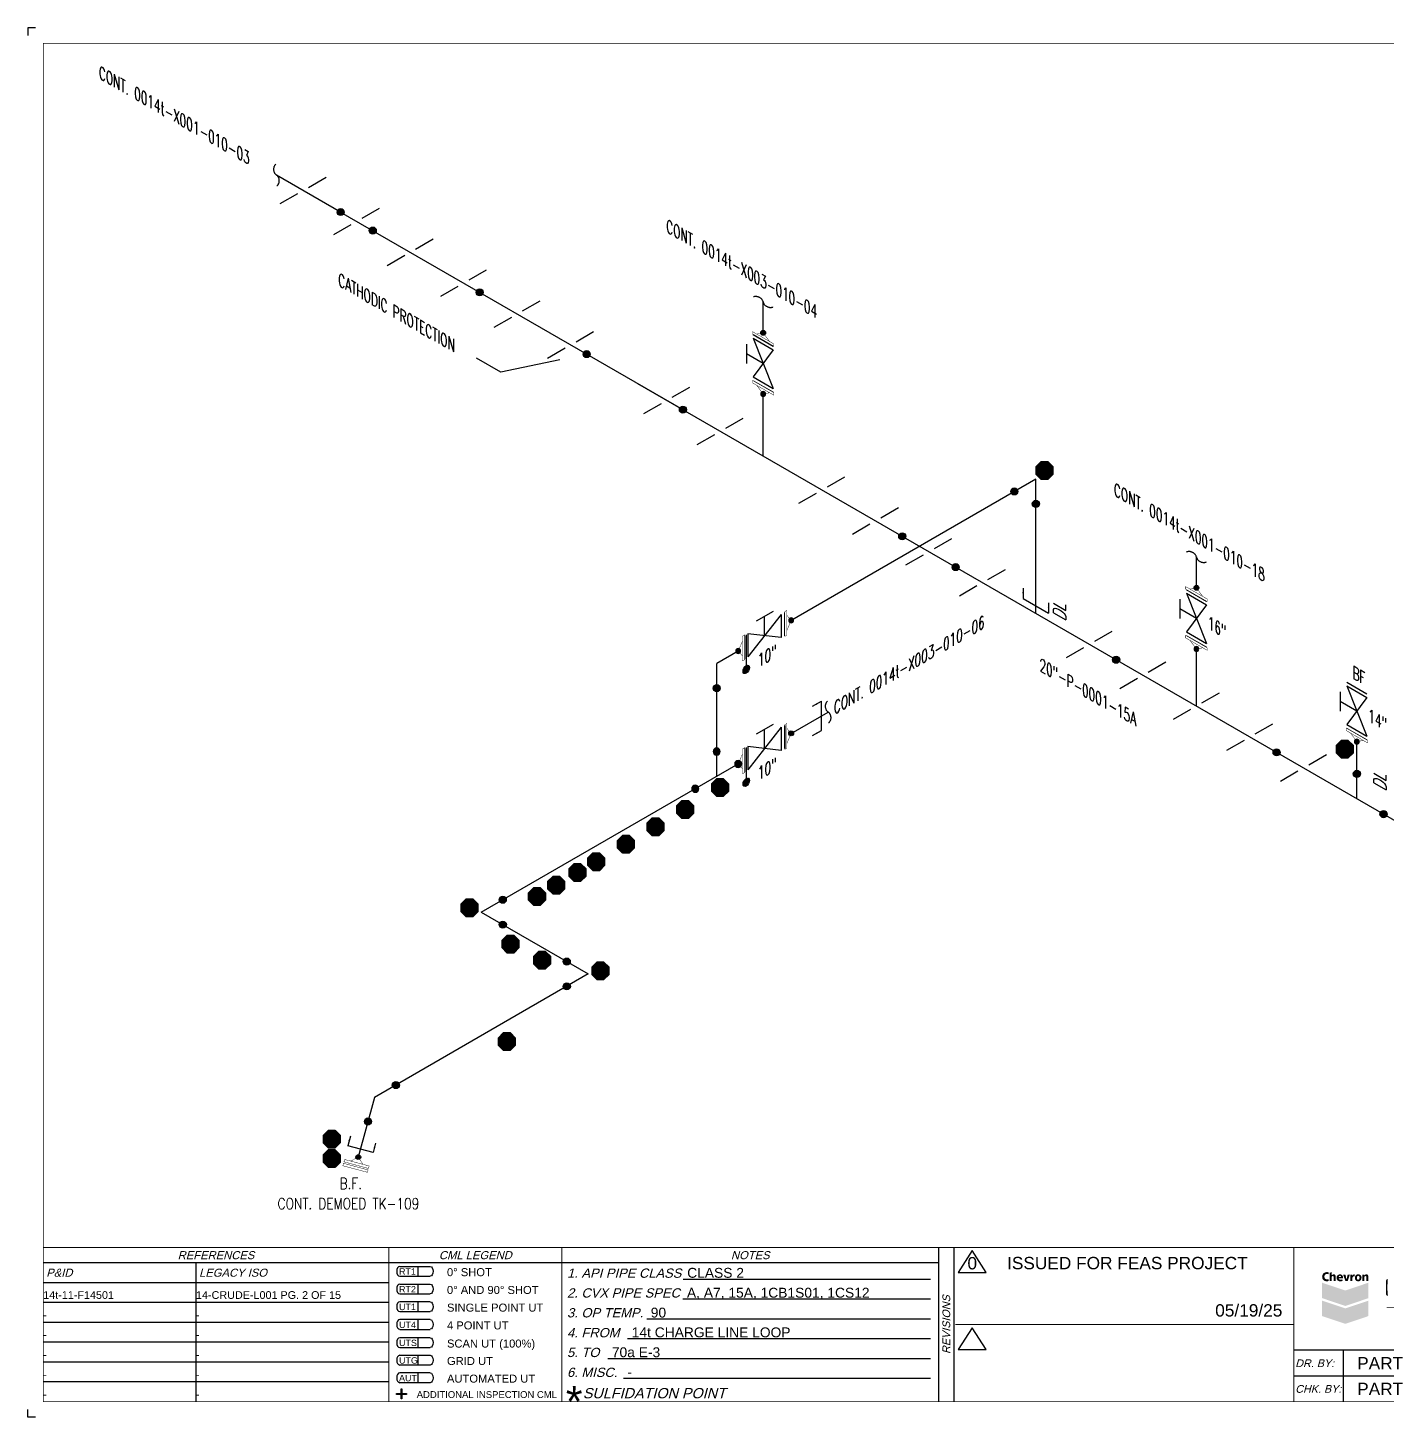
# Model space of a CAD drawing. Header units: inches. Extents: x 0 to 17.2, y 0 to 11.2.
# Drawn here: x 0 to 11.01, y 0 to 11.25 of the extents above; entities that cross this region are included whole.
import ezdxf
from ezdxf.enums import TextEntityAlignment as Align

# ---------------------------------------------------------------- set-up
doc = ezdxf.new("R2010")
doc.units = ezdxf.units.IN
doc.header["$MEASUREMENT"] = 0
doc.linetypes.add('HIDDEN2', pattern=[0.1875, 0.125, -0.0625])
for name, color, linetype in [('3', 1, 'Continuous'), ('BORDER', 3, 'Continuous'), ('BORDERTEXT', 7, 'Continuous'), ('COMP', 1, 'Continuous'), ('Continuation', 7, 'Continuous'), ('DL', 20, 'Continuous'), ('FITTINGS', 4, 'Continuous'), ('LOGO', 8, 'Continuous'), ('PART_PCML', 7, 'Continuous'), ('PIPE-ANNO', 150, 'HIDDEN2'), ('TEXT', 7, 'Continuous'), ('UNAS.PIPE', 251, 'Continuous'), ('WELD POINTS', 41, 'Continuous'), ('Welds', 7, 'Continuous')]:
    doc.layers.add(name, color=color, linetype=linetype)
doc.layers.add('PIPE', color=7, linetype='Continuous', lineweight=30)
doc.styles.add('FEASStandard', font='arial.ttf')
doc.styles.add('ISO30', font='simplex.shx', dxfattribs={"width": 0.85, "oblique": 30, "height": 0.075})
doc.styles.add('PART_Standard', font='romans', dxfattribs={"width": 0.8, "height": 0.09})
doc.styles.add('Richmond', font='arial.ttf')
doc.styles.add('SIMPLEX', font='ROMANS')
doc.dimstyles.new('Richmond', dxfattribs={"dimtxt": 0.18, "dimasz": 0.18, "dimexe": 0.18, "dimexo": 0.0625, "dimgap": 0.09, "dimtad": 0, "dimtih": 1, "dimtoh": 1, "dimdec": 4, "dimzin": 0, "dimdsep": 46, "dimtxsty": 'Richmond', "dimcen": 0.09, "dimadec": 0, "dimazin": 0, "dimtfac": 1, "dimtdec": 4, "dimtofl": 0, "dimtmove": 0, "dimatfit": 3, "dimfxl": 1, "dimtolj": 1, "dimtzin": 0, "dimarcsym": 0})

# ---------------------------------------------------------------- blocks, each defined once
blk = doc.blocks.new('Border')
h = blk.add_hatch(color=256)
h.dxf.hatch_style = 1
h.paths.add_polyline_path([(3.147, 0.317), (3.11, 0.317), (3.11, 0.31), (3.147, 0.31), (3.147, 0.273), (3.154, 0.273), (3.154, 0.31), (3.191, 0.31), (3.191, 0.317), (3.154, 0.317), (3.154, 0.354), (3.147, 0.354)])
at = {"layer": 'LOGO', "lineweight": 0}
h = blk.add_hatch(color=164, dxfattribs=at)
edge = h.paths.add_edge_path()
edge.add_spline(control_points=[(10.659, 1.229), (10.656, 1.227), (10.65, 1.225), (10.642, 1.225), (10.618, 1.225), (10.605, 1.242), (10.605, 1.262), (10.605, 1.287), (10.622, 1.3), (10.643, 1.3), (10.652, 1.3), (10.656, 1.298), (10.659, 1.297), (10.659, 1.297), (10.656, 1.282), (10.656, 1.282), (10.653, 1.284), (10.65, 1.285), (10.644, 1.285), (10.634, 1.285), (10.623, 1.279), (10.623, 1.263), (10.623, 1.248), (10.632, 1.241), (10.644, 1.241), (10.649, 1.241), (10.652, 1.241), (10.656, 1.243), (10.656, 1.243), (10.659, 1.229), (10.659, 1.229)], knot_values=[0, 0, 0, 0, 1, 1, 1, 2, 2, 2, 3, 3, 3, 4, 4, 4, 5, 5, 5, 6, 6, 6, 7, 7, 7, 8, 8, 8, 9, 9, 9, 10, 10, 10, 10], degree=3, periodic=0)
h = blk.add_hatch(color=164, dxfattribs=at)
edge = h.paths.add_edge_path()
edge.add_spline(control_points=[(10.698, 1.282), (10.692, 1.282), (10.685, 1.279), (10.682, 1.274), (10.682, 1.274), (10.682, 1.274), (10.682, 1.274), (10.682, 1.274), (10.682, 1.3), (10.682, 1.3), (10.682, 1.3), (10.666, 1.294), (10.666, 1.294), (10.666, 1.294), (10.666, 1.228), (10.666, 1.228), (10.666, 1.228), (10.682, 1.228), (10.682, 1.228), (10.682, 1.228), (10.682, 1.259), (10.682, 1.259), (10.682, 1.263), (10.685, 1.268), (10.691, 1.268), (10.697, 1.268), (10.699, 1.263), (10.699, 1.256), (10.699, 1.256), (10.699, 1.228), (10.699, 1.228), (10.699, 1.228), (10.715, 1.228), (10.715, 1.228), (10.715, 1.228), (10.715, 1.259), (10.715, 1.259), (10.715, 1.275), (10.708, 1.282), (10.698, 1.282)], knot_values=[0, 0, 0, 0, 1, 1, 1, 2, 2, 2, 3, 3, 3, 4, 4, 4, 5, 5, 5, 6, 6, 6, 7, 7, 7, 8, 8, 8, 9, 9, 9, 10, 10, 10, 11, 11, 11, 12, 12, 12, 13, 13, 13, 13], degree=3, periodic=0)
h = blk.add_hatch(color=164, dxfattribs=at)
edge = h.paths.add_edge_path(flags=16)
edge.add_spline(control_points=[(10.758, 1.26), (10.758, 1.264), (10.756, 1.271), (10.749, 1.271), (10.742, 1.271), (10.739, 1.265), (10.739, 1.26), (10.739, 1.26), (10.758, 1.26), (10.758, 1.26)], knot_values=[0, 0, 0, 0, 1, 1, 1, 2, 2, 2, 3, 3, 3, 3], degree=3, periodic=0)
edge = h.paths.add_edge_path()
edge.add_spline(control_points=[(10.739, 1.249), (10.74, 1.242), (10.745, 1.238), (10.754, 1.238), (10.759, 1.238), (10.765, 1.24), (10.769, 1.242), (10.769, 1.242), (10.771, 1.23), (10.771, 1.23), (10.765, 1.227), (10.758, 1.225), (10.751, 1.225), (10.732, 1.225), (10.722, 1.237), (10.722, 1.254), (10.722, 1.271), (10.733, 1.282), (10.75, 1.282), (10.767, 1.282), (10.774, 1.27), (10.774, 1.254), (10.774, 1.253), (10.774, 1.25), (10.774, 1.249), (10.774, 1.249), (10.739, 1.249), (10.739, 1.249)], knot_values=[0, 0, 0, 0, 1, 1, 1, 2, 2, 2, 3, 3, 3, 4, 4, 4, 5, 5, 5, 6, 6, 6, 7, 7, 7, 8, 8, 8, 9, 9, 9, 9], degree=3, periodic=0)
blk.add_hatch(color=164, dxfattribs=at).paths.add_polyline_path([(10.793, 1.228), (10.775, 1.28), (10.793, 1.28), (10.802, 1.243), (10.803, 1.243), (10.812, 1.28), (10.83, 1.28), (10.812, 1.228)])
h = blk.add_hatch(color=164, dxfattribs=at)
edge = h.paths.add_edge_path()
edge.add_spline(control_points=[(10.834, 1.263), (10.834, 1.271), (10.834, 1.276), (10.834, 1.28), (10.834, 1.28), (10.849, 1.28), (10.849, 1.28), (10.849, 1.28), (10.849, 1.27), (10.849, 1.27), (10.849, 1.27), (10.85, 1.27), (10.85, 1.27), (10.852, 1.278), (10.857, 1.281), (10.863, 1.281), (10.865, 1.281), (10.866, 1.281), (10.868, 1.281), (10.868, 1.281), (10.868, 1.266), (10.868, 1.266), (10.867, 1.266), (10.864, 1.266), (10.862, 1.266), (10.855, 1.265), (10.852, 1.261), (10.851, 1.256), (10.85, 1.255), (10.85, 1.254), (10.85, 1.252), (10.85, 1.252), (10.85, 1.228), (10.85, 1.228), (10.85, 1.228), (10.834, 1.228), (10.834, 1.228), (10.834, 1.228), (10.834, 1.263), (10.834, 1.263)], knot_values=[0, 0, 0, 0, 1, 1, 1, 2, 2, 2, 3, 3, 3, 4, 4, 4, 5, 5, 5, 6, 6, 6, 7, 7, 7, 8, 8, 8, 9, 9, 9, 10, 10, 10, 11, 11, 11, 12, 12, 12, 13, 13, 13, 13], degree=3, periodic=0)
h = blk.add_hatch(color=164, dxfattribs=at)
edge = h.paths.add_edge_path(flags=16)
edge.add_spline(control_points=[(10.908, 1.254), (10.908, 1.262), (10.905, 1.27), (10.897, 1.27), (10.889, 1.27), (10.886, 1.262), (10.886, 1.254), (10.886, 1.245), (10.889, 1.238), (10.897, 1.238), (10.905, 1.238), (10.908, 1.245), (10.908, 1.254)], knot_values=[0, 0, 0, 0, 1, 1, 1, 2, 2, 2, 3, 3, 3, 4, 4, 4, 4], degree=3, periodic=0)
edge = h.paths.add_edge_path()
edge.add_spline(control_points=[(10.924, 1.254), (10.924, 1.237), (10.914, 1.225), (10.897, 1.225), (10.88, 1.225), (10.87, 1.237), (10.87, 1.254), (10.87, 1.271), (10.88, 1.282), (10.897, 1.282), (10.914, 1.282), (10.924, 1.271), (10.924, 1.254)], knot_values=[0, 0, 0, 0, 1, 1, 1, 2, 2, 2, 3, 3, 3, 4, 4, 4, 4], degree=3, periodic=0)
h = blk.add_hatch(color=164, dxfattribs=at)
edge = h.paths.add_edge_path()
edge.add_spline(control_points=[(10.931, 1.263), (10.931, 1.27), (10.931, 1.275), (10.931, 1.28), (10.931, 1.28), (10.946, 1.28), (10.946, 1.28), (10.946, 1.28), (10.946, 1.273), (10.946, 1.273), (10.946, 1.273), (10.946, 1.273), (10.946, 1.273), (10.948, 1.276), (10.954, 1.282), (10.963, 1.282), (10.973, 1.282), (10.98, 1.275), (10.98, 1.259), (10.98, 1.259), (10.98, 1.228), (10.98, 1.228), (10.98, 1.228), (10.964, 1.228), (10.964, 1.228), (10.964, 1.228), (10.964, 1.257), (10.964, 1.257), (10.964, 1.263), (10.962, 1.268), (10.956, 1.268), (10.951, 1.268), (10.949, 1.265), (10.948, 1.262), (10.947, 1.261), (10.947, 1.259), (10.947, 1.258), (10.947, 1.258), (10.947, 1.228), (10.947, 1.228), (10.947, 1.228), (10.931, 1.228), (10.931, 1.228), (10.931, 1.228), (10.931, 1.263), (10.931, 1.263)], knot_values=[0, 0, 0, 0, 1, 1, 1, 2, 2, 2, 3, 3, 3, 4, 4, 4, 5, 5, 5, 6, 6, 6, 7, 7, 7, 8, 8, 8, 9, 9, 9, 10, 10, 10, 11, 11, 11, 12, 12, 12, 13, 13, 13, 14, 14, 14, 15, 15, 15, 15], degree=3, periodic=0)
h = blk.add_hatch(color=150, dxfattribs=at)
h.set_gradient(color1=(0, 127, 255), color2=(0, 59, 117), rotation=45, one_color=1, tint=0.23, name='HEMISPHERICAL')
h.paths.add_polyline_path([(10.605, 1.089), (10.605, 1.214), (10.793, 1.151)])
h = blk.add_hatch(color=142, dxfattribs=at)
h.set_gradient(color1=(0, 153, 204), color2=(0, 57, 77), rotation=75, one_color=1, tint=0.15, name='INVCYLINDER')
h.paths.add_polyline_path([(10.98, 1.214), (10.793, 1.151), (10.605, 1.089), (10.793, 1.026), (10.98, 1.089)])
h = blk.add_hatch(color=242, dxfattribs=at)
h.set_gradient(color1=(204, 0, 51), color2=(102, 0, 26), rotation=45, one_color=1, tint=0.2, name='HEMISPHERICAL')
h.paths.add_polyline_path([(10.605, 0.944), (10.605, 1.069), (10.793, 1.006)])
h = blk.add_hatch(color=1, dxfattribs=at)
h.set_gradient(color1=(255, 0, 0), color2=(87, 0, 0), rotation=75, one_color=1, tint=0.17, name='INVCYLINDER')
h.paths.add_polyline_path([(10.98, 1.069), (10.793, 1.006), (10.605, 0.944), (10.793, 0.881), (10.98, 0.944)])
blk.add_line((5.432, 1.244), (7.435, 1.244))
for points in [[(5.43, 1.083), (7.435, 1.083)], [(5.136, 0.922), (7.435, 0.922)], [(4.982, 0.762), (7.435, 0.762)], [(4.822, 0.601), (7.435, 0.601)], [(3.147, 0.317), (3.147, 0.354), (3.154, 0.354), (3.154, 0.317)], [(4.947, 0.44), (7.435, 0.44)], [(3.147, 0.31), (3.11, 0.31), (3.11, 0.317), (3.147, 0.317)], [(3.154, 0.31), (3.154, 0.273), (3.147, 0.273), (3.147, 0.31)], [(3.154, 0.317), (3.191, 0.317), (3.191, 0.31), (3.154, 0.31)]]:
    blk.add_lwpolyline(points)
at = {"layer": 'BORDER'}
for p, q in [((7.625, 0.25), (7.625, 1.5)), ((7.5, 1.375), (0.25, 1.375)), ((1.487, 0.25), (1.487, 1.375)), ((1.487, 1.214), (0.25, 1.214)), ((3.048, 1.214), (1.487, 1.214)), ((1.487, 1.054), (0.25, 1.054)), ((3.048, 1.054), (1.487, 1.054)), ((1.487, 0.893), (0.25, 0.893)), ((3.048, 0.893), (1.487, 0.893)), ((1.487, 0.732), (0.25, 0.732)), ((3.048, 0.732), (1.487, 0.732)), ((1.487, 0.571), (0.25, 0.571)), ((3.048, 0.571), (1.487, 0.571)), ((12.25, 0.667), (10.375, 0.667)), ((10.775, 0.667), (10.775, 0.25)), ((12.25, 0.458), (10.375, 0.458)), ((1.487, 0.411), (0.25, 0.411)), ((3.048, 0.411), (1.487, 0.411))]:
    blk.add_line(p, q, dxfattribs=at)
at = {"layer": 'BORDER', "const_width": 0.005}
blk.add_lwpolyline([(0.25, 0.25), (17.25, 0.25), (17.25, 11.25), (0.25, 11.25)], close=True, dxfattribs=at)
at = {"layer": 'BORDER', "const_width": 0.00833}
for points in [[(17.25, 1.5), (0.25, 1.5)], [(3.048, 0.25), (3.048, 1.5)], [(4.45, 0.25), (4.45, 1.5)], [(7.5, 0.25), (7.5, 1.5)], [(10.375, 0.25), (10.375, 1.5)], [(7.634, 0.875), (10.375, 0.875)]]:
    blk.add_lwpolyline(points, dxfattribs=at)
at = {"layer": 'BORDERTEXT', "color": 7, "linetype": 'Continuous'}
for p, q in [((3.137, 1.346), (3.383, 1.346)), ((3.137, 1.267), (3.383, 1.267)), ((3.137, 1.202), (3.383, 1.202)), ((3.137, 1.123), (3.383, 1.123))]:
    blk.add_line(p, q, dxfattribs=at)
at = {"layer": 'BORDERTEXT'}
for p, q in [((3.283, 1.346), (3.283, 1.267)), ((3.283, 1.202), (3.283, 1.123)), ((3.283, 1.059), (3.283, 0.98)), ((3.283, 1.059), (3.283, 0.98)), ((3.283, 0.915), (3.283, 0.836)), ((3.283, 0.915), (3.283, 0.836)), ((3.283, 0.768), (3.283, 0.689)), ((3.283, 0.768), (3.283, 0.689)), ((3.283, 0.626), (3.283, 0.548)), ((3.283, 0.626), (3.283, 0.548)), ((3.283, 0.483), (3.283, 0.405)), ((3.283, 0.483), (3.283, 0.405))]:
    blk.add_line(p, q, dxfattribs=at)
at = {"layer": 'BORDERTEXT', "color": 7}
for p, q in [((3.383, 1.059), (3.137, 1.059)), ((3.137, 0.98), (3.383, 0.98)), ((3.383, 0.915), (3.137, 0.915)), ((3.137, 0.836), (3.383, 0.836)), ((3.383, 0.768), (3.137, 0.768)), ((3.137, 0.689), (3.383, 0.689)), ((3.383, 0.626), (3.137, 0.626)), ((3.137, 0.548), (3.383, 0.548)), ((3.383, 0.483), (3.137, 0.483)), ((3.137, 0.405), (3.383, 0.405))]:
    blk.add_line(p, q, dxfattribs=at)
at = {"layer": 'BORDERTEXT'}
for centre in [(3.137, 1.307), (3.137, 1.163), (3.137, 1.02), (3.137, 0.876), (3.137, 0.729), (3.137, 0.587), (3.137, 0.444)]:
    blk.add_ellipse(centre, major_axis=(0, -0.0394), ratio=0.624439, start_param=3.141593, end_param=6.283185, dxfattribs=at)
at = {"layer": 'BORDERTEXT', "extrusion": (0, 0, -1)}
for centre in [(3.383, 1.307), (3.383, 1.163), (3.383, 1.02), (3.383, 0.876), (3.383, 0.729), (3.383, 0.587), (3.383, 0.444)]:
    blk.add_ellipse(centre, major_axis=(0, -0.0394), ratio=0.624439, start_param=3.141593, end_param=6.283185, dxfattribs=at)
at = {"layer": 'LOGO'}
blk.add_line((11.13, 1.118), (11.13, 1.233), dxfattribs=at)
for points in [[(11.133, 1.241), (11.132, 1.238), (11.131, 1.236), (11.13, 1.234), (11.13, 1.231), (11.13, 1.229), (11.129, 1.227), (11.129, 1.224)], [(11.129, 1.225), (11.128, 1.209), (11.127, 1.192), (11.127, 1.176), (11.127, 1.16), (11.128, 1.144), (11.129, 1.127), (11.129, 1.127), (11.129, 1.125), (11.13, 1.122), (11.13, 1.12), (11.13, 1.117), (11.131, 1.115), (11.132, 1.112), (11.133, 1.11)]]:
    blk.add_lwpolyline(points, dxfattribs=at)
at = {"layer": 'LOGO', "const_width": 0.00625}
blk.add_lwpolyline([(12.024, 1.015), (11.127, 1.015)], dxfattribs=at)
at = {"layer": 'BORDERTEXT', "style": 'FEASStandard', "oblique": 15}
for s, p in [('REFERENCES', (1.649, 1.437)), ('CML LEGEND', (3.749, 1.437)), ('NOTES', (5.975, 1.437))]:
    blk.add_text(s, height=0.065, dxfattribs=at).set_placement(p, align=Align.MIDDLE)
for s, height, p in [('P&ID', 0.065, (0.275, 1.295)), ('LEGACY ISO', 0.065, (1.512, 1.295)), ('DR. BY:', 0.0625, (10.387, 0.562)), ('CHK. BY:', 0.0625, (10.387, 0.354))]:
    blk.add_text(s, height=height, dxfattribs=at).set_placement(p, align=Align.MIDDLE_LEFT)
at = {"layer": 'BORDERTEXT', "style": 'FEASStandard'}
for s, height, p in [('RT1', 0.0518, (3.131, 1.279)), ('0%%D SHOT', 0.0648, (3.519, 1.267)), ('RT2', 0.0518, (3.131, 1.135)), ('0%%D AND 90%%D SHOT', 0.0648, (3.519, 1.123)), ('UT1', 0.0518, (3.131, 0.992)), ('SINGLE POINT UT', 0.0648, (3.519, 0.98)), ('4 POINT UT', 0.0648, (3.519, 0.836)), ('UT4', 0.0518, (3.131, 0.847)), ('UTS', 0.0518, (3.131, 0.701)), ('SCAN UT (100%%%)', 0.0648, (3.519, 0.689)), ('UTG', 0.0518, (3.131, 0.559)), ('GRID UT', 0.0648, (3.519, 0.548)), ('AUT', 0.0518, (3.131, 0.416)), ('AUTOMATED UT', 0.0648, (3.519, 0.405)), ('ADDITIONAL INSPECTION CML', 0.055, (3.274, 0.281))]:
    blk.add_text(s, height=height, dxfattribs=at).set_placement(p)
at = {"layer": 'BORDERTEXT', "style": 'FEASStandard', "oblique": 15}
for s, height, p in [('1. API PIPE CLASS', 0.075, (4.491, 1.254)), ('2. CVX PIPE SPEC', 0.075, (4.491, 1.094)), ('3. OP TEMP.', 0.075, (4.491, 0.933)), ('4. FROM ', 0.075, (4.491, 0.772)), ('5. TO ', 0.075, (4.491, 0.612)), ('6. MISC. ', 0.075, (4.491, 0.451)), ('SULFIDATION POINT', 0.08333, (4.619, 0.278))]:
    blk.add_text(s, height=height, dxfattribs=at).set_placement(p)
blk.add_text('REVISIONS', height=0.0625, rotation=90, dxfattribs=at).set_placement((7.562, 0.875), align=Align.MIDDLE)
at = {"layer": 'BORDERTEXT', "insert": (4.481, 0.378), "char_height": 0.25, "attachment_point": 1, "style": 'FEASStandard'}
blk.add_mtext('*', dxfattribs=at)
blk = doc.blocks.new('BORDER TEXT')
at = {"layer": 'BORDERTEXT'}
for tag, p, height, style in [('API_PIPE_CLASS', (5.464, 1.254), 0.08, 'Richmond'), ('MATERIAL1', (12.263, 1.211), 0.08, 'Richmond'), ('P&ID_#1', (0.25, 1.083), 0.0625, 'FEASStandard'), ('LINE_#1', (1.487, 1.083), 0.0625, 'FEASStandard'), ('CVX_PIPE_SPEC', (5.462, 1.093), 0.08, 'Richmond'), ('OP_TEMP', (5.169, 0.932), 0.08, 'Richmond'), ('MATERIAL2', (12.263, 1.04), 0.08, 'Richmond'), ('P&ID_#2', (0.25, 0.922), 0.0625, 'FEASStandard'), ('LINE_#2', (1.487, 0.922), 0.0625, 'FEASStandard'), ('MATERIAL3', (12.263, 0.868), 0.08, 'Richmond'), ('P&ID_#3', (0.25, 0.762), 0.0625, 'FEASStandard'), ('LINE_#3', (1.487, 0.762), 0.0625, 'FEASStandard'), ('FROM', (5.015, 0.772), 0.08, 'Richmond'), ('TO', (4.854, 0.611), 0.08, 'Richmond'), ('MATERIAL4', (12.263, 0.696), 0.08, 'Richmond'), ('P&ID_#4', (0.25, 0.601), 0.0625, 'FEASStandard'), ('LINE_#4', (1.487, 0.601), 0.0625, 'FEASStandard'), ('MATERIAL5', (12.263, 0.525), 0.08, 'Richmond'), ('P&ID_#5', (0.25, 0.44), 0.0625, 'FEASStandard'), ('LINE_#5', (1.487, 0.44), 0.0625, 'FEASStandard'), ('MISC', (4.979, 0.451), 0.08, 'Richmond'), ('INSULATION', (12.928, 0.414), 0.0625, 'FEASStandard'), ('P&ID_#6', (0.25, 0.28), 0.0625, 'FEASStandard'), ('LINE_#6', (1.487, 0.28), 0.0625, 'FEASStandard'), ('PWHT', (12.928, 0.281), 0.0625, 'FEASStandard')]:
    blk.add_attdef(tag, p, '', height=height, dxfattribs=dict(at, style=style))
at = {"layer": 'BORDERTEXT', "style": 'FEASStandard'}
for tag, p in [('DR.BY', (11.075, 0.562)), ('DR.BY_DATE', (11.95, 0.562)), ('CHK_BY', (11.075, 0.354)), ('CHK._BY_DATE', (11.95, 0.354))]:
    blk.add_attdef(tag, text='', height=0.1, dxfattribs=at).set_placement(p, align=Align.MIDDLE_CENTER)
at = {"layer": 'BORDERTEXT', "style": 'PART_Standard', "width": 0.8}
for tag, p in [('PLANT_NUMBER', (13.938, 0.384)), ('SYSTEM_NUMBER', (14.812, 0.384)), ('CIRCUIT_NUMBER', (15.688, 0.384)), ('SHEET_NUMBER', (16.5, 0.384)), ('REVISION', (17.062, 0.384))]:
    blk.add_attdef(tag, text='', height=0.15, dxfattribs=at).set_placement(p, align=Align.MIDDLE_CENTER)
blk = doc.blocks.new('4_SUPPORT_I-BEAM_30')
at = {"color": 0, "linetype": 'ByBlock', "lineweight": -2}
for p, q in [((-0.044, 0.025), (-0.186, 0.107)), ((0.186, -0.107), (0.044, -0.025))]:
    blk.add_line(p, q, dxfattribs=at)
blk = doc.blocks.new('2_WELD_SINGLE_00')
at = {"linetype": 'ByBlock', "lineweight": -2}
h = blk.add_hatch(color=0, dxfattribs=at)
edge = h.paths.add_edge_path()
edge.add_arc((0, 0), 0.0286, 0, 360)
at = {"color": 0, "linetype": 'ByBlock', "lineweight": -2}
blk.add_circle((0, 0), 0.0286, dxfattribs=at)
blk = doc.blocks.new('1_BREAK-PIPE_PIPE_00')
at = {"color": 0, "linetype": 'ByBlock', "lineweight": -2}
for centre, major_axis in [((0.03, -0.092), (0, 0.101)), ((-0.03, 0.092), (0, -0.101))]:
    blk.add_ellipse(centre, major_axis=major_axis, ratio=0.711978, start_param=0.427466, end_param=3.141593, dxfattribs=at)
blk = doc.blocks.new('1_Tilde_00')
at = {"layer": 'PIPE-ANNO', "xscale": -0.5000000000000001, "yscale": 0.5, "zscale": 0.5}
blk.add_blockref('1_BREAK-PIPE_PIPE_00', (0, 0), dxfattribs=at)
blk = doc.blocks.new('1_Cont_330')
at = {"layer": 'Continuation', "style": 'PART_Standard', "oblique": 330, "width": 0.8}
blk.add_attdef('CONT.', (0, 0), '', height=0.09, rotation=330, dxfattribs=at)
blk = doc.blocks.new('1_Text_330')
at = {"layer": 'TEXT', "style": 'PART_Standard', "oblique": 330, "width": 0.8}
blk.add_attdef('3/4"', (0, 0), '', height=0.09, rotation=330, dxfattribs=at)
blk = doc.blocks.new('3_VALVE_FLANGE_GATE_30')
at = {"color": 0, "linetype": 'ByBlock', "lineweight": -2}
blk.add_wipeout([(-0.162, -0.187), (-0.135, -0.172), (0, 0), (0.135, -0.016), (0.162, 0), (0.162, 0.187), (0.135, 0.172), (0, 0), (-0.135, 0.016), (-0.162, 0)], dxfattribs=at)
for p, q in [((0.135, 0.172), (-0.135, -0.172)), ((0.068, 0.195), (-0.068, 0.117)), ((0, 0), (0, 0.156)), ((0.135, 0.172), (0.135, -0.016)), ((0.162, 0.187), (0.162, 0)), ((-0.162, 0), (-0.162, -0.187)), ((-0.135, 0.016), (-0.135, -0.172)), ((0.135, -0.016), (-0.135, 0.016))]:
    blk.add_line(p, q, dxfattribs=at)
blk = doc.blocks.new('AM9A04')
at = {"linetype": 'Continuous', "const_width": 0.01}
blk.add_lwpolyline([(0, -0.289), (0, 0.289), (-0.05, 0.318), (-0.05, -0.26)], close=True, dxfattribs=at)
at = {"const_width": 0.01}
blk.add_lwpolyline([(-0.05, -0.144), (-0.15, 0.087), (-0.05, 0.202)], dxfattribs=at)
blk = doc.blocks.new('A09')
at = {"layer": 'Welds'}
h = blk.add_hatch(color=256, dxfattribs=at)
h.dxf.hatch_style = 1
h.paths.add_polyline_path([(-0.03, 0, 1), (0.03, 0, 1)])
blk.add_circle((0, 0), 0.03, dxfattribs=at)
blk = doc.blocks.new('*U14')
blk.add_wipeout([(0.052, -0.03), (0.017, -0.07), (0.017, -0.11), (0, -0.1), (0, 0.1), (0.017, 0.09), (0.017, 0.05)]).dxf.layer = 'COMP'
at = {"layer": '3', "xscale": 0.65, "yscale": 0.65, "zscale": 0.65}
blk.add_blockref('A09', (0.052, -0.03), dxfattribs=at)
at = {"layer": 'COMP', "xscale": 0.3466300616258731, "yscale": 0.3466300616258731, "zscale": 0.3466300616258731, "rotation": 180}
blk.add_blockref('AM9A04', (0, 0), dxfattribs=at)
blk = doc.blocks.new('DL_Vert_30')
at = {"layer": 'DL', "style": 'ISO30', "oblique": 30, "width": 0.85}
blk.add_text('DL', height=0.1, rotation=90, dxfattribs=at).set_placement((0, 0))
blk = doc.blocks.new('1_Tilde_30')
at = {"layer": 'PIPE-ANNO', "xscale": -0.5000000000000001, "yscale": 0.5000000000000001, "zscale": 0.5000000000000001, "rotation": 114.4010914305396}
blk.add_blockref('1_BREAK-PIPE_PIPE_00', (0, 0), dxfattribs=at)
blk = doc.blocks.new('1_Text_30')
at = {"layer": 'TEXT', "style": 'PART_Standard', "oblique": 30, "width": 0.8}
blk.add_attdef('TEXT', (0, 0), '', height=0.09, rotation=30, dxfattribs=at)
blk = doc.blocks.new('*U86')
at = {"layer": 'WELD POINTS', "rotation": 29.99999999999991}
blk.add_blockref('2_WELD_SINGLE_00', (-0.174, -0.1), dxfattribs=at)
at = {"layer": 'WELD POINTS'}
blk.add_blockref('2_WELD_SINGLE_00', (0, -0.201), dxfattribs=at)
blk = doc.blocks.new('1_Cont_30')
at = {"layer": 'Continuation', "style": 'PART_Standard', "oblique": 30, "width": 0.8}
blk.add_attdef('CONT', (0, 0), '', height=0.09, rotation=30, dxfattribs=at)
blk = doc.blocks.new('2_BLIND_THREAD_PADDLE_30')
blk.add_wipeout([(-0.014, 0.086), (0.014, 0.102), (0.014, -0.086), (-0.014, -0.102)])
at = {"linetype": 'ByBlock', "lineweight": -2}
h = blk.add_hatch(color=0, dxfattribs=at)
edge = h.paths.add_edge_path()
edge.add_ellipse((0, 0.187), major_axis=(-0.0185, -0.032), ratio=0.57735, start_angle=0, end_angle=360)
at = {"color": 0, "linetype": 'ByBlock', "lineweight": -2}
for p, q in [((0, -0.094), (0, 0.157)), ((-0.014, -0.102), (-0.014, 0.086)), ((0.014, -0.086), (0.014, 0.102))]:
    blk.add_line(p, q, dxfattribs=at)
blk.add_ellipse((0, 0.187), major_axis=(-0.0185, -0.032), ratio=0.57735, dxfattribs=at)
blk = doc.blocks.new('PART_PCML')
blk.add_hatch(color=0).paths.add_polyline_path([(-0.07, -0.029), (-0.029, -0.07), (0.029, -0.07), (0.07, -0.029), (0.07, 0.029), (0.029, 0.07), (-0.029, 0.07), (-0.07, 0.029)])
at = {"color": 7, "const_width": 0.009}
blk.add_lwpolyline([(-0.07, 0.029), (-0.029, 0.07), (0.029, 0.07), (0.07, 0.029), (0.07, -0.029), (0.029, -0.07), (-0.029, -0.07), (-0.07, -0.029), (-0.07, 0.029), (-0.029, 0.07)], dxfattribs=at)
at = {"color": 18, "true_color": 0x000000}
blk.add_lwpolyline([(-0.029, 0.07), (-0.07, 0.029), (-0.07, -0.029), (-0.029, -0.07), (0.029, -0.07), (0.07, -0.029), (0.07, 0.029), (0.029, 0.07)], close=True, dxfattribs=at)
at = {"color": 7, "true_color": 0xffffff, "style": 'SIMPLEX', "width": 0.8, "flags": 1}
for tag, p in [('CIRCUIT', (-0.094, 0.089)), ('DM', (-0.053, -0.133)), ('TYPE', (-0.075, -0.204))]:
    blk.add_attdef(tag, p, '', height=0.0586, dxfattribs=at)
at = {"color": 7, "true_color": 0xffffff, "style": 'SIMPLEX', "width": 0.8}
blk.add_attdef('DMDISP', text='', height=0.0586, dxfattribs=at).set_placement((0, 0), align=Align.MIDDLE_CENTER)
blk = doc.blocks.new('1_Text_00')
at = {"layer": 'TEXT', "style": 'PART_Standard', "width": 0.8}
blk.add_attdef('TEXT', (-0.062, -0.014), '', height=0.09, dxfattribs=at)
blk = doc.blocks.new('2_ELBOW_WELD_330')
at = {"linetype": 'ByBlock', "lineweight": -2}
h = blk.add_hatch(color=0, dxfattribs=at)
edge = h.paths.add_edge_path()
edge.add_arc((0.174, -0.1), 0.0286, 0, 360)
h = blk.add_hatch(color=0, dxfattribs=at)
edge = h.paths.add_edge_path()
edge.add_arc((0, -0.201), 0.0286, 0, 360)
at = {"color": 0, "linetype": 'ByBlock', "lineweight": -2}
for centre in [(0.174, -0.1), (0, -0.201)]:
    blk.add_circle(centre, 0.0286, dxfattribs=at)
blk = doc.blocks.new('2_TEE_WELD_30')
at = {"linetype": 'ByBlock', "lineweight": -2}
h = blk.add_hatch(color=0, dxfattribs=at)
edge = h.paths.add_edge_path()
edge.add_arc((0, 0.201), 0.0286, 0, 360)
h = blk.add_hatch(color=0, dxfattribs=at)
edge = h.paths.add_edge_path()
edge.add_arc((0.174, 0.1), 0.0286, 0, 360)
h = blk.add_hatch(color=0, dxfattribs=at)
edge = h.paths.add_edge_path()
edge.add_arc((0, -0.201), 0.0286, 0, 360)
at = {"color": 0, "linetype": 'ByBlock', "lineweight": -2}
for centre in [(0, 0.201), (0.174, 0.1), (0, -0.201)]:
    blk.add_circle(centre, 0.0286, dxfattribs=at)
blk = doc.blocks.new('*U99')
at = {"color": 20, "linetype": 'ByBlock', "ltscale": 0.7}
blk.add_line((-0.103, 0.122), (0.103, 0.003), dxfattribs=at)
for points in [[(-0.103, 0.204), (-0.103, 0.122)], [(0.103, 0.086), (0.103, 0.003)]]:
    blk.add_leader(points, dimstyle='Richmond', override={"dimasz": 0.04, "dimgap": 0.09, "dimtad": 0}, dxfattribs=at)
blk = doc.blocks.new('*U100')
at = {"color": 20, "linetype": 'ByBlock', "ltscale": 0.7}
blk.add_line((-0.054, -0.15), (-0.054, 0.087), dxfattribs=at)
for points in [[(-0.126, 0.046), (-0.054, 0.087)], [(-0.126, -0.191), (-0.054, -0.15)]]:
    blk.add_leader(points, dimstyle='Richmond', override={"dimasz": 0.04, "dimgap": 0.09, "dimtad": 0}, dxfattribs=at)
blk = doc.blocks.new('DL_0_UP')
at = {"layer": 'DL', "color": 20, "linetype": 'ByBlock', "ltscale": 0.8}
blk.add_line((0.053, 0), (-0.053, 0), dxfattribs=at)
at = {"layer": 'DL', "color": 20, "linetype": 'ByBlock', "ltscale": 0.7}
for points in [[(-0.053, 0.04), (-0.053, 0)], [(0.053, 0.04), (0.053, 0)]]:
    blk.add_leader(points, dimstyle='Richmond', override={"dimasz": 0.02, "dimgap": 0.09, "dimtad": 0}, dxfattribs=at)
blk = doc.blocks.new('DL_Vert_Bracket_00')
at = {"layer": 'DL', "xscale": 2, "yscale": 2, "zscale": 2}
blk.add_blockref('DL_0_UP', (0.106, 0), dxfattribs=at)

msp = doc.modelspace()

# ---------------------------------------------------------------- hatches: boundary and pattern name
at = {"layer": 'WELD POINTS', "linetype": 'ByBlock', "lineweight": -2}
h = msp.add_hatch(color=256, dxfattribs=at)
edge = h.paths.add_edge_path()
edge.add_arc((2.98, 2.689), 0.0286, 0, 360)
h = msp.add_hatch(color=256, dxfattribs=at)
edge = h.paths.add_edge_path()
edge.add_arc((2.754, 2.395), 0.0286, 0, 360)

# ---------------------------------------------------------------- linework, layer by layer
for p, q in [((0, 11.25), (0, 11.188)), ((0.062, 11.25), (0, 11.25)), ((8.162, 7.596), (5.578, 6.104)), ((5.578, 5.189), (5.578, 6.104)), ((3.672, 4.089), (5.752, 5.29)), ((3.672, 4.089), (4.538, 3.589)), ((4.538, 3.589), (2.806, 2.589)), ((2.806, 2.589), (2.676, 2.106)), ((0, 0), (0, 0.062)), ((0.062, 0), (0, 0))]:
    msp.add_line(p, q)
at = {"layer": 'BORDERTEXT'}
for points in [[(7.647, 1.349), (7.534, 1.173), (7.76, 1.173)], [(7.647, 0.724), (7.534, 0.548), (7.76, 0.548)]]:
    msp.add_lwpolyline(points, close=True, dxfattribs=at)
at = {"layer": 'COMP', "linetype": 'Continuous', "const_width": 0.00347}
for points in [[(2.551, 2.036), (2.75, 1.983), (2.755, 2.002), (2.556, 2.056)], [(2.758, 2.014), (2.56, 2.068), (2.565, 2.087), (2.764, 2.034)]]:
    msp.add_lwpolyline(points, close=True, dxfattribs=at)
msp.add_lwpolyline([(2.614, 2.074), (2.676, 2.106), (2.714, 2.047)], dxfattribs=at)
at = {"layer": 'PIPE'}
for p, q in [((2.533, 9.758), (5.304, 8.158)), ((4.936, 8.37), (13.641, 3.345)), ((5.954, 7.783), (5.954, 8.285)), ((8.162, 6.508), (8.162, 7.596)), ((9.462, 5.758), (9.462, 6.655)), ((10.761, 5.008), (10.761, 5.905))]:
    msp.add_line(p, q, dxfattribs=at)
at = {"layer": 'UNAS.PIPE'}
for p, q in [((2.533, 9.758), (2.013, 10.058)), ((6.181, 5.537), (6.48, 5.71))]:
    msp.add_line(p, q, dxfattribs=at)
msp.add_lwpolyline([(4.307, 8.561), (3.831, 8.462), (3.632, 8.576)], dxfattribs=at)
at = {"layer": 'WELD POINTS', "linetype": 'ByBlock', "lineweight": -2}
for centre in [(2.98, 2.689), (2.754, 2.395)]:
    msp.add_circle(centre, 0.0286, dxfattribs=at)

# ---------------------------------------------------------------- block references
for p in [(8.405, 6.442), (10.998, 5.065)]:
    msp.add_blockref('DL_Vert_30', p)
at = {"rotation": 344.9999999999999}
msp.add_blockref('DL_Vert_Bracket_00', (2.591, 2.197), dxfattribs=at)
at = {"layer": '3', "xscale": 0.65, "yscale": 0.65, "zscale": 0.65, "rotation": 165}
msp.add_blockref('A09', (2.676, 2.106), dxfattribs=at)
at = {"layer": 'BORDER'}
msp.add_blockref('Border', (-0.125, -0.125), dxfattribs=at)
at = {"layer": 'BORDERTEXT'}
ref = msp.add_blockref('BORDER TEXT', (-0.125, -0.125), dxfattribs=at)
ref.add_attrib('CHK_BY', 'PART', dxfattribs={"height": 0.1, "style": 'FEASStandard'}).set_placement((10.95, 0.229), align=Align.MIDDLE_CENTER)
ref.add_attrib('DR.BY', 'PART', dxfattribs={"height": 0.1, "style": 'FEASStandard'}).set_placement((10.95, 0.437), align=Align.MIDDLE_CENTER)
ref.add_attrib('MISC', '-', (4.854, 0.326), dxfattribs={"height": 0.08, "style": 'Richmond'})
ref.add_attrib('TO', '70a E-3', (4.729, 0.486), dxfattribs={"height": 0.08, "style": 'Richmond'})
ref.add_attrib('FROM', '14t CHARGE LINE LOOP', (4.89, 0.647), dxfattribs={"height": 0.08, "style": 'Richmond'})
ref.add_attrib('OP_TEMP', '90', (5.044, 0.807), dxfattribs={"height": 0.08, "style": 'Richmond'})
ref.add_attrib('CVX_PIPE_SPEC', 'A, A7, 15A, 1CB1S01, 1CS12', (5.337, 0.968), dxfattribs={"height": 0.08, "style": 'Richmond'})
ref.add_attrib('API_PIPE_CLASS', 'CLASS 2', (5.339, 1.129), dxfattribs={"height": 0.08, "style": 'Richmond'})
ref.add_attrib('LINE_#6', '-', (1.362, 0.155), dxfattribs={"height": 0.0625, "style": 'FEASStandard'})
ref.add_attrib('LINE_#5', '-', (1.362, 0.315), dxfattribs={"height": 0.0625, "style": 'FEASStandard'})
ref.add_attrib('LINE_#4', '-', (1.362, 0.476), dxfattribs={"height": 0.0625, "style": 'FEASStandard'})
ref.add_attrib('LINE_#3', '-', (1.362, 0.637), dxfattribs={"height": 0.0625, "style": 'FEASStandard'})
ref.add_attrib('LINE_#2', '-', (1.362, 0.797), dxfattribs={"height": 0.0625, "style": 'FEASStandard'})
ref.add_attrib('LINE_#1', '14-CRUDE-L001 PG. 2 OF 15', (1.362, 0.958), dxfattribs={"height": 0.0625, "style": 'FEASStandard'})
ref.add_attrib('P&ID_#6', '-', (0.125, 0.155), dxfattribs={"height": 0.0625, "style": 'FEASStandard'})
ref.add_attrib('P&ID_#5', '-', (0.125, 0.315), dxfattribs={"height": 0.0625, "style": 'FEASStandard'})
ref.add_attrib('P&ID_#4', '-', (0.125, 0.476), dxfattribs={"height": 0.0625, "style": 'FEASStandard'})
ref.add_attrib('P&ID_#3', '-', (0.125, 0.637), dxfattribs={"height": 0.0625, "style": 'FEASStandard'})
ref.add_attrib('P&ID_#2', '-', (0.125, 0.797), dxfattribs={"height": 0.0625, "style": 'FEASStandard'})
ref.add_attrib('P&ID_#1', '14t-11-F14501', (0.125, 0.958), dxfattribs={"height": 0.0625, "style": 'FEASStandard'})
at = {"layer": 'Continuation'}
for name, p, values in [('1_Cont_330', (0.575, 10.842), {'CONT.': 'CONT. 0014t-X001-010-03'}), ('1_Cont_330', (5.169, 9.599), {'CONT.': 'CONT. 0014t-X003-010-04'}), ('1_Cont_30', (6.526, 5.688), {'CONT': 'CONT. 0014t-X003-010-06'})]:
    msp.add_blockref(name, p, dxfattribs=at).add_auto_attribs(values)
at = {"layer": 'DL'}
for name, p in [('*U99', (8.162, 6.508)), ('*U100', (6.48, 5.71))]:
    msp.add_blockref(name, p, dxfattribs=at)
at = {"layer": 'FITTINGS', "xscale": -1}
for p in [(2.663, 9.683), (3.096, 9.433), (3.529, 9.183), (3.962, 8.933), (4.395, 8.683), (5.174, 8.233), (5.607, 7.983), (6.43, 7.508), (6.863, 7.258), (7.296, 7.008), (7.729, 6.758), (8.595, 6.258), (9.028, 6.008), (9.462, 5.758), (9.895, 5.508), (10.328, 5.258)]:
    msp.add_blockref('4_SUPPORT_I-BEAM_30', p, dxfattribs=at)
at = {"layer": 'PART_PCML', "color": 13}
for p in [(8.232, 7.666), (5.323, 4.921), (5.083, 4.78), (4.843, 4.639), (4.603, 4.498), (4.45, 4.411), (4.123, 4.215), (4.279, 4.308), (3.577, 4.124), (3.909, 3.831), (4.164, 3.701), (4.636, 3.614), (3.879, 3.041), (2.461, 2.094)]:
    msp.add_blockref('PART_PCML', p, dxfattribs=at).add_auto_attribs({'DMDISP': '85A'})
at = {"layer": 'PART_PCML', "color": 96}
msp.add_blockref('PART_PCML', (2.461, 2.252), dxfattribs=at).add_auto_attribs({'DMDISP': '51A'})
at = {"layer": 'PIPE-ANNO'}
for p in [(2.013, 10.058), (6.48, 5.71)]:
    msp.add_blockref('1_Tilde_00', p, dxfattribs=at)
at = {"layer": 'PIPE-ANNO', "xscale": -1}
for p in [(5.954, 9.03), (9.462, 6.965)]:
    msp.add_blockref('1_Tilde_30', p, dxfattribs=at)
at = {"layer": 'TEXT'}
for name, p, values in [('1_Text_330', (2.513, 9.165), {'3/4"': 'CATHODIC PROTECTION'}), ('1_Text_330', (8.191, 6.046), {'3/4"': '20"-P-0001-15A'}), ('1_Text_30', (5.912, 5.155), {'TEXT': '10"'}), ('1_Text_00', (2.586, 1.861), {'TEXT': 'B.F.'}), ('1_Text_00', (2.084, 1.698), {'TEXT': 'CONT. DEMOED TK-109'})]:
    msp.add_blockref(name, p, dxfattribs=at).add_auto_attribs(values)
at = {"layer": 'UNAS.PIPE', "xscale": -1}
msp.add_blockref('4_SUPPORT_I-BEAM_30', (2.23, 9.933), dxfattribs=at)
at = {"layer": 'UNAS.PIPE'}
msp.add_blockref('2_WELD_SINGLE_00', (2.533, 9.758), dxfattribs=at)
at = {"layer": 'WELD POINTS'}
for name, p in [('2_WELD_SINGLE_00', (2.793, 9.608)), ('2_WELD_SINGLE_00', (3.659, 9.108)), ('2_WELD_SINGLE_00', (4.525, 8.608)), ('2_WELD_SINGLE_00', (5.304, 8.158)), ('*U86', (8.162, 7.596)), ('2_WELD_SINGLE_00', (7.08, 7.133)), ('2_WELD_SINGLE_00', (7.513, 6.883)), ('2_WELD_SINGLE_00', (8.812, 6.133)), ('2_WELD_SINGLE_00', (5.578, 5.903)), ('2_WELD_SINGLE_00', (10.111, 5.383)), ('2_WELD_SINGLE_00', (10.761, 5.209)), ('2_WELD_SINGLE_00', (10.977, 4.883))]:
    msp.add_blockref(name, p, dxfattribs=at)
for p, rotation in [((3.672, 4.089), 59.99999999999999), ((4.538, 3.589), 239.9999999999999)]:
    msp.add_blockref('2_ELBOW_WELD_330', p, dxfattribs=dict(at, rotation=rotation))

# ---------------------------------------------------------------- texts
at = {"layer": 'BORDERTEXT', "style": 'FEASStandard'}
msp.add_text('ISSUED FOR FEAS PROJECT', height=0.1, dxfattribs=at).set_placement((8.903, 1.248), align=Align.MIDDLE_CENTER)
for tag, text, p in [('0', '', (7.647, 1.247)), ('05/19/25', '-', (9.886, 0.865))]:
    msp.add_attdef(tag, text=text, height=0.1, dxfattribs=at).set_placement(p, align=Align.MIDDLE_CENTER)

# ---------------------------------------------------------------- next in the draw order: block references
at = {"layer": 'FITTINGS', "rotation": 59.99999999999999}
for p in [(5.954, 8.533), (9.462, 6.468), (10.761, 5.718)]:
    msp.add_blockref('3_VALVE_FLANGE_GATE_30', p, dxfattribs=at)
at = {"layer": 'FITTINGS'}
msp.add_blockref('3_VALVE_FLANGE_GATE_30', (5.966, 6.328), dxfattribs=at)

# ---------------------------------------------------------------- next in the draw order: wipeouts: each hides what was drawn before it
msp.add_wipeout([(6.181, 5.537), (6.146, 5.577), (6.146, 5.617), (6.129, 5.607), (6.129, 5.407), (6.146, 5.417), (6.146, 5.457)]).dxf.layer = 'UNAS.PIPE'

# ---------------------------------------------------------------- next in the draw order: hatches: boundary and pattern name
at = {"layer": 'UNAS.PIPE'}
h = msp.add_hatch(color=256, dxfattribs=at)
h.dxf.hatch_style = 1
h.paths.add_polyline_path([(5.944, 8.764, -1), (5.964, 8.797, -1)])
h = msp.add_hatch(color=256, dxfattribs=at)
h.dxf.hatch_style = 1
h.paths.add_polyline_path([(6.161, 5.537, -1), (6.2, 5.537, -1)])

# ---------------------------------------------------------------- next in the draw order: linework, layer by layer
for p, q in [((5.954, 8.78), (5.954, 9.03)), ((9.462, 6.715), (9.462, 6.965))]:
    msp.add_line(p, q, dxfattribs=at)
for centre in [(5.954, 8.78), (6.181, 5.537)]:
    msp.add_circle(centre, 0.0195, dxfattribs=at)

# ---------------------------------------------------------------- next in the draw order: block references
at = {"layer": 'COMP', "ltscale": 0.65, "xscale": -1}
for p, rotation in [((5.954, 8.345), 59.99999999999987), ((6.129, 6.422), 180)]:
    msp.add_blockref('*U14', p, dxfattribs=dict(at, rotation=rotation))
at = {"layer": 'FITTINGS', "xscale": -1, "yscale": -1}
msp.add_blockref('2_BLIND_THREAD_PADDLE_30', (5.817, 6.242), dxfattribs=at)
at = {"layer": 'TEXT'}
for name, p, values in [('1_Text_330', (9.554, 6.387), {'3/4"': '16"'}), ('1_Text_30', (5.912, 6.069), {'TEXT': '10"'}), ('1_Text_330', (10.725, 5.985), {'3/4"': 'BF'}), ('1_Text_330', (10.853, 5.637), {'3/4"': '14"'})]:
    msp.add_blockref(name, p, dxfattribs=at).add_auto_attribs(values)
at = {"layer": 'UNAS.PIPE', "xscale": -0.3466300616258731, "yscale": 0.3466300616258731, "zscale": 0.3466300616258731, "rotation": 59.99999999999987}
msp.add_blockref('AM9A04', (5.954, 8.72), dxfattribs=at)
at = {"layer": 'UNAS.PIPE', "xscale": -0.3466300616258731, "yscale": 0.3466300616258731, "zscale": 0.3466300616258731}
msp.add_blockref('AM9A04', (6.129, 5.507), dxfattribs=at)

# ---------------------------------------------------------------- next in the draw order: block references
at = {"layer": 'COMP', "ltscale": 0.65, "xscale": -1}
msp.add_blockref('*U14', (5.804, 6.234), dxfattribs=at)
at = {"layer": 'COMP', "ltscale": 0.65, "xscale": -1, "rotation": 59.99999999999987}
for p in [(9.462, 6.28), (10.761, 5.53)]:
    msp.add_blockref('*U14', p, dxfattribs=at)
at = {"layer": 'UNAS.PIPE'}
msp.add_blockref('3_VALVE_FLANGE_GATE_30', (5.966, 5.414), dxfattribs=at)

# ---------------------------------------------------------------- next in the draw order: wipeouts: each hides what was drawn before it
msp.add_wipeout([(9.462, 6.715), (9.41, 6.705), (9.375, 6.725), (9.375, 6.705), (9.548, 6.605), (9.548, 6.625), (9.514, 6.645)]).dxf.layer = 'UNAS.PIPE'

# ---------------------------------------------------------------- next in the draw order: hatches: boundary and pattern name
h = msp.add_hatch(color=256, dxfattribs=at)
h.dxf.hatch_style = 1
h.paths.add_polyline_path([(9.481, 6.715, 1), (9.442, 6.715, 1)])

# ---------------------------------------------------------------- next in the draw order: linework, layer by layer
msp.add_circle((9.462, 6.715), 0.0195, dxfattribs=at)

# ---------------------------------------------------------------- next in the draw order: block references
at = {"layer": 'Continuation'}
msp.add_blockref('1_Cont_330', (8.794, 7.466), dxfattribs=at).add_auto_attribs({'CONT.': 'CONT. 0014t-X001-010-18'})
at = {"layer": 'FITTINGS', "xscale": -1, "yscale": -1}
msp.add_blockref('2_BLIND_THREAD_PADDLE_30', (5.817, 5.328), dxfattribs=at)
at = {"layer": 'PART_PCML', "color": 13}
msp.add_blockref('PART_PCML', (10.663, 5.409), dxfattribs=at).add_auto_attribs({'DMDISP': '85A'})
at = {"layer": 'UNAS.PIPE', "xscale": -0.3466300616258731, "yscale": 0.3466300616258731, "zscale": 0.3466300616258731, "rotation": 59.99999999999987}
msp.add_blockref('AM9A04', (9.462, 6.655), dxfattribs=at)

# ---------------------------------------------------------------- next in the draw order: block references
at = {"layer": 'COMP', "ltscale": 0.65, "xscale": -1}
msp.add_blockref('*U14', (5.804, 5.32), dxfattribs=at)

# ---------------------------------------------------------------- next in the draw order: block references
at = {"layer": 'PART_PCML', "color": 13}
msp.add_blockref('PART_PCML', (5.605, 5.098), dxfattribs=at).add_auto_attribs({'DMDISP': '85A'})
at = {"layer": 'WELD POINTS', "xscale": -1, "rotation": 300.0000000000001}
msp.add_blockref('2_TEE_WELD_30', (5.578, 5.189), dxfattribs=at)

doc.saveas('drawing.dxf')
